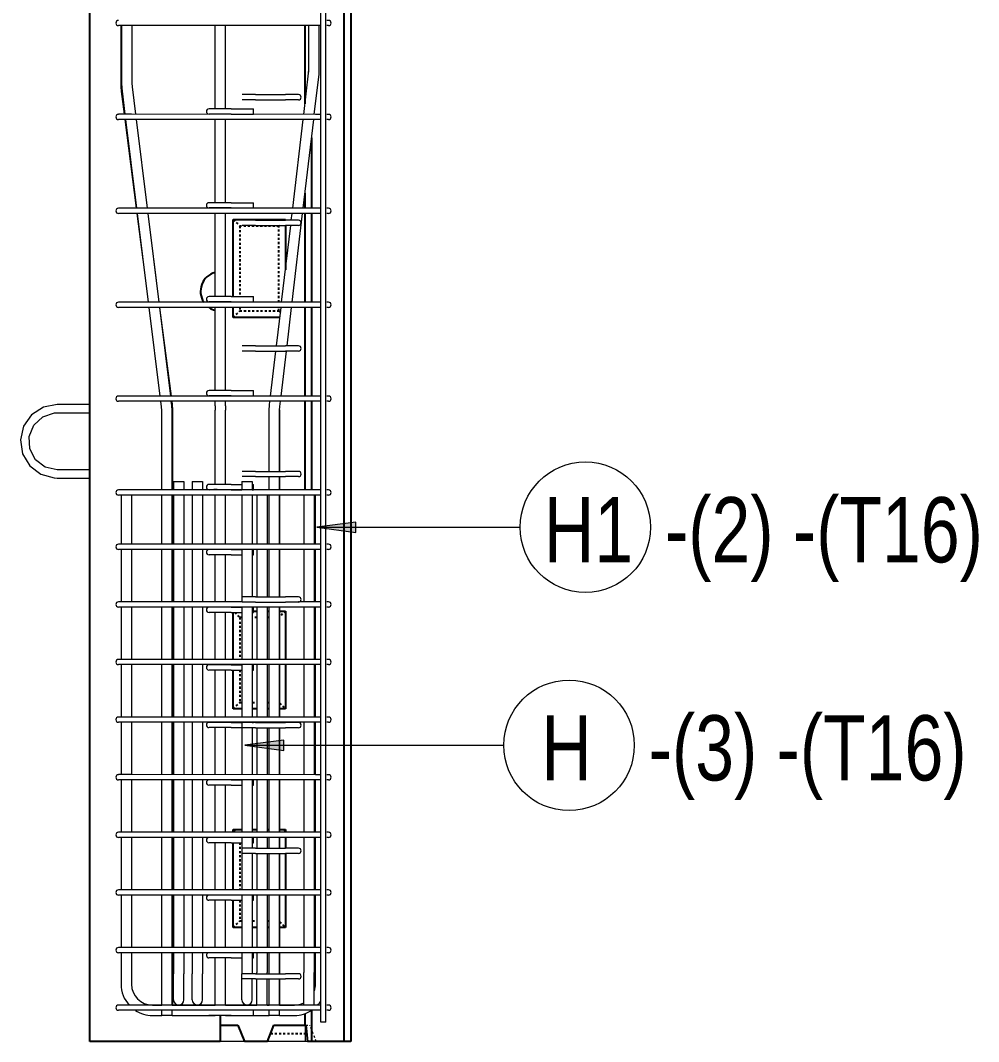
# Model space of a CAD drawing. Header units: millimetres. Extents: x -12508 to 11584, y -2169 to 13538.
# Drawn here: x -5061 to -3592, y -1395 to 170 of the extents above; entities that cross this region are included whole.
import ezdxf

# ---------------------------------------------------------------- set-up
doc = ezdxf.new("R2010")
doc.units = ezdxf.units.MM
doc.linetypes.add('Dash', pattern=[6.36, 3.18, -3.18])
for name, color, linetype, lineweight in [('A-GENM', 13, 'Continuous', 18), ('A-WALL', 113, 'Continuous', 25), ('A-WALL-HDLN', 110, 'Dash', 25), ('S-COLS', 52, 'Continuous', 18), ('S-COLS-HDLN', 52, 'Dash', 18), ('S-RBAR', 171, 'Continuous', 18), ('S-RBAR-IDEN', 171, 'Continuous', 9)]:
    doc.layers.add(name, color=color, linetype=linetype, lineweight=lineweight)
doc.styles.add('Nirmala UI Semilight', font='NirmalaS.ttf', dxfattribs={"width": 0.8, "height": 100})

# ---------------------------------------------------------------- blocks, each defined once
blk = doc.blocks.new('12_7Ø_ Lifting Insert_COLUMN - 12_9Ø Lifting insert-V6-Elevation Right 1')
at = {"layer": 'A-GENM'}
for p, q in [((12713.7, -418.7), (12663.7, -418.7)), ((12663.7, -431.4), (12713.7, -431.4)), ((12713.7, -518.7), (12663.7, -518.7)), ((12663.7, -531.4), (12713.7, -531.4))]:
    blk.add_line(p, q, dxfattribs=at)
at = {"layer": 'A-GENM', "flags": 128}
for points in [[(12663.7, -418.7), (12642.6, -422.8), (12624.6, -434.5), (12612.3, -452), (12607.4, -472.9), (12610.7, -494.1), (12621.6, -512.5), (12638.7, -525.5), (12659.3, -531.2), (12663.7, -531.4)], [(12663.7, -518.7), (12645.3, -514.6), (12630.3, -503.2), (12621.6, -486.5), (12620.7, -467.7), (12627.8, -450.2), (12641.6, -437.4), (12659.5, -431.6), (12663.7, -431.4)]]:
    blk.add_lwpolyline(points, dxfattribs=at)
blk = doc.blocks.new('M_Rebar Tag_rfa MARK - ARROW-794226-Elevation Right 1')
at = {"layer": 'S-RBAR-IDEN'}
blk.add_circle((12006.5, 3944.3), 100, dxfattribs=at)

msp = doc.modelspace()

# ---------------------------------------------------------------- hatches: boundary and pattern name
at = {"layer": 'S-RBAR-IDEN'}
for points in [[(-4606.64577, -606.67226), (-4546.64577, -614.57141), (-4546.64577, -598.77311)], [(-4716.96862, -940.99855), (-4656.96862, -948.8977), (-4656.96862, -933.0994)]]:
    msp.add_hatch(color=256, dxfattribs=at).paths.add_polyline_path(points)

# ---------------------------------------------------------------- linework, layer by layer
at = {"layer": 'A-WALL'}
for p, q in [((-4564.66489, -1395.15646), (-4564.63833, 3660.31229)), ((-4554.63592, 3650.29328), (-4554.66242, -1395.15662)), ((-4954.66231, -1395.15441), (-4954.63901, 3039.84559)), ((-4624.65522, 42.2446), (-4624.65459, 162.12705)), ((-4614.65503, -9.61769), (-4614.6556, -117.77526)), ((-4624.65606, -117.7752), (-4624.65594, -94.4735)), ((-4734.65657, -253.26138), (-4734.65595, -135.15598)), ((-4734.65517, -135.1552), (-4654.65517, -135.15562)), ((-4654.65438, -135.1564), (-4654.65439, -136.15599)), ((-4624.65682, -261.72744), (-4624.6561, -125.77742)), ((-4614.65564, -125.77747), (-4614.65635, -261.72749)), ((-4654.65443, -144.15599), (-4654.65479, -212.30131)), ((-4734.65674, -285.15598), (-4734.65666, -269.72907)), ((-4624.65757, -405.67967), (-4624.65686, -269.72965)), ((-4614.6564, -269.72971), (-4614.65711, -405.67972)), ((-4663.24123, -285.15714), (-4734.65595, -285.15677)), ((-4624.65833, -549.6319), (-4624.65761, -413.68189)), ((-4614.65715, -413.68194), (-4614.65787, -549.63196)), ((-4703.78241, -735.15536), (-4698.53982, -735.15539)), ((-4682.53982, -735.15547), (-4679.55435, -735.15549)), ((-4663.46011, -735.15557), (-4654.65832, -735.15562)), ((-4654.65753, -735.1564), (-4654.65792, -809.4009)), ((-4734.65949, -809.40048), (-4734.65911, -737.34174)), ((-4734.65989, -885.15598), (-4734.65958, -825.59174)), ((-4654.65797, -817.40312), (-4654.65832, -885.1564)), ((-4721.48624, -885.15684), (-4734.65911, -885.15677)), ((-4698.54061, -885.15696), (-4705.48406, -885.15692)), ((-4679.55514, -885.15706), (-4682.54061, -885.15704)), ((-4654.65911, -885.15719), (-4663.46089, -885.15714)), ((-4734.66109, -1074.33228), (-4734.66106, -1070.15598)), ((-4734.66106, -1070.15598), (-4721.48721, -1070.15605)), ((-4705.48503, -1070.15614), (-4698.54158, -1070.15617)), ((-4682.54158, -1070.15626), (-4679.55611, -1070.15627)), ((-4663.46187, -1070.15636), (-4654.66106, -1070.1564)), ((-4654.66106, -1070.1564), (-4654.66109, -1074.3327)), ((-4734.66155, -1162.64288), (-4734.66117, -1090.34174)), ((-4654.66113, -1082.33491), (-4654.66121, -1098.65599)), ((-4654.66126, -1106.65599), (-4654.66155, -1162.6433)), ((-4654.66159, -1170.64551), (-4654.66185, -1220.1564)), ((-4734.66185, -1220.15598), (-4734.66163, -1178.59174)), ((-4721.488, -1220.15605), (-4734.66185, -1220.15598)), ((-4698.54237, -1220.15617), (-4705.48582, -1220.15614)), ((-4679.5569, -1220.15627), (-4682.54237, -1220.15626)), ((-4654.66185, -1220.1564), (-4663.46265, -1220.15636)), ((-4754.6621, -1355.15725), (-4754.66231, -1395.15546)), ((-4624.66264, -1370.15656), (-4624.66254, -1352.04023)), ((-4614.66206, -1347.26692), (-4614.66231, -1395.1562)), ((-4754.61257, -1370.15588), (-4727.40941, -1370.15602)), ((-4727.40941, -1370.15602), (-4717.40954, -1395.15607)), ((-4682.22204, -1395.15626), (-4672.22191, -1370.15631)), ((-4672.22191, -1370.15631), (-4624.66264, -1370.15656)), ((-4624.66264, -1370.15656), (-4623.41266, -1370.15652)), ((-4623.41266, -1370.15652), (-4620.91267, -1395.15643)), ((-4954.66555, -1395.15734), (-4954.66231, -1395.15441)), ((-4754.66231, -1395.15546), (-4954.66231, -1395.15441)), ((-4682.22204, -1395.15626), (-4717.40954, -1395.15607)), ((-4614.66231, -1395.1562), (-4620.91267, -1395.15643)), ((-4564.66489, -1395.15646), (-4614.66231, -1395.1562)), ((-4554.66242, -1395.15662), (-4564.66489, -1395.15646))]:
    msp.add_line(p, q, dxfattribs=at)
for start, end in [(105.10402071, 213.79313705), (235.57210724, 254.89560881)]:
    msp.add_arc((-4754.84377, -245.15546), 30, start, end, dxfattribs=at)
at = {"layer": 'A-WALL-HDLN'}
for p, q in [((-4734.65517, -135.15598), (-4724.65551, -145.1563)), ((-4654.65517, -135.1564), (-4655.65476, -136.15598)), ((-4724.65551, -145.1563), (-4724.65608, -253.26154)), ((-4664.65551, -145.15661), (-4724.65551, -145.1563)), ((-4664.65612, -261.72723), (-4664.65551, -145.15661)), ((-4663.65482, -144.15594), (-4664.65551, -145.15661)), ((-4734.65595, -285.15598), (-4724.65619, -275.1563)), ((-4724.65616, -269.72913), (-4724.65619, -275.1563)), ((-4724.65619, -275.1563), (-4664.65619, -275.15661)), ((-4664.65619, -275.15661), (-4664.65616, -269.72944)), ((-4664.65619, -275.15661), (-4662.33604, -277.47666)), ((-4654.65832, -735.1564), (-4663.46015, -743.95812)), ((-4732.47272, -737.34173), (-4724.65866, -745.1563)), ((-4724.65866, -745.1563), (-4724.659, -809.40053)), ((-4721.4855, -745.15631), (-4724.65866, -745.1563)), ((-4698.53987, -745.15644), (-4705.48333, -745.1564)), ((-4679.5544, -745.15653), (-4682.53987, -745.15652)), ((-4724.65908, -825.59169), (-4724.65934, -875.1563)), ((-4734.65911, -885.15598), (-4724.65934, -875.1563)), ((-4724.65934, -875.1563), (-4721.48619, -875.15631)), ((-4705.48401, -875.1564), (-4698.54056, -875.15644)), ((-4682.54056, -875.15652), (-4679.55508, -875.15653)), ((-4663.46085, -876.35506), (-4654.65911, -885.1564)), ((-4734.66106, -1070.15598), (-4730.48502, -1074.3323)), ((-4654.66106, -1070.1564), (-4658.83739, -1074.33268)), ((-4724.66146, -1090.34169), (-4724.66184, -1162.64293)), ((-4724.66192, -1178.59169), (-4724.66209, -1210.1563)), ((-4734.66185, -1220.15598), (-4724.66209, -1210.1563)), ((-4724.66209, -1210.1563), (-4721.48795, -1210.15631)), ((-4705.48577, -1210.1564), (-4698.54232, -1210.15644)), ((-4682.54232, -1210.15652), (-4679.55684, -1210.15653)), ((-4663.46261, -1211.35604), (-4654.66185, -1220.1564)), ((-4677.16901, -1382.65744), (-4624.71231, -1382.65771)), ((-4624.6131, -1382.65771), (-4622.16254, -1382.65772)), ((-4954.66555, -1395.15734), (-4954.66231, -1395.15441))]:
    msp.add_line(p, q, dxfattribs=at)
at = {"layer": 'S-COLS'}
for p, q in [((-4954.66231, -1395.15441), (-4954.63901, 3039.84559)), ((-4734.65595, -135.15598), (-4734.65657, -253.26138)), ((-4654.65517, -135.15562), (-4734.65517, -135.1552)), ((-4654.65439, -136.15599), (-4654.65438, -135.1564)), ((-4654.65479, -212.30131), (-4654.65443, -144.15599)), ((-4734.65666, -269.72907), (-4734.65674, -285.15598)), ((-4734.65595, -285.15677), (-4663.24123, -285.15714)), ((-4703.78241, -735.15536), (-4698.53982, -735.15539)), ((-4682.53982, -735.15547), (-4679.55435, -735.15549)), ((-4663.46011, -735.15557), (-4654.65832, -735.15562)), ((-4654.65753, -735.1564), (-4654.65792, -809.4009)), ((-4734.65949, -809.40048), (-4734.65911, -737.34174)), ((-4734.65989, -885.15598), (-4734.65958, -825.59174)), ((-4654.65797, -817.40312), (-4654.65832, -885.1564)), ((-4721.48624, -885.15684), (-4734.65911, -885.15677)), ((-4698.54061, -885.15696), (-4705.48406, -885.15692)), ((-4679.55514, -885.15706), (-4682.54061, -885.15704)), ((-4654.65911, -885.15719), (-4663.46089, -885.15714)), ((-4734.66109, -1074.33228), (-4734.66106, -1070.15598)), ((-4734.66106, -1070.15598), (-4721.48721, -1070.15605)), ((-4705.48503, -1070.15614), (-4698.54158, -1070.15617)), ((-4682.54158, -1070.15626), (-4679.55611, -1070.15627)), ((-4663.46187, -1070.15636), (-4654.66106, -1070.1564)), ((-4654.66106, -1070.1564), (-4654.66109, -1074.3327)), ((-4734.66155, -1162.64288), (-4734.66117, -1090.34174)), ((-4654.66113, -1082.33491), (-4654.66121, -1098.65599)), ((-4654.66126, -1106.65599), (-4654.66155, -1162.6433)), ((-4654.66159, -1170.64551), (-4654.66185, -1220.1564)), ((-4734.66185, -1220.15598), (-4734.66163, -1178.59174)), ((-4721.488, -1220.15605), (-4734.66185, -1220.15598)), ((-4698.54237, -1220.15617), (-4705.48582, -1220.15614)), ((-4679.5569, -1220.15627), (-4682.54237, -1220.15626)), ((-4654.66185, -1220.1564), (-4663.46265, -1220.15636)), ((-4754.66231, -1395.15546), (-4754.6621, -1355.15725)), ((-4754.61257, -1370.15588), (-4727.40941, -1370.15602)), ((-4727.40941, -1370.15602), (-4717.40954, -1395.15607)), ((-4672.22191, -1370.15631), (-4682.22204, -1395.15626)), ((-4624.66264, -1370.15656), (-4672.22191, -1370.15631)), ((-4624.66264, -1370.15656), (-4624.66277, -1395.15656)), ((-4623.41266, -1370.15652), (-4624.66264, -1370.15656)), ((-4620.91267, -1395.15643), (-4623.41266, -1370.15652)), ((-4954.66231, -1395.15441), (-4954.66555, -1395.15734)), ((-4754.66231, -1395.15546), (-4954.66231, -1395.15441)), ((-4717.40954, -1395.15607), (-4754.66231, -1395.15588)), ((-4624.66277, -1395.15656), (-4682.22204, -1395.15626)), ((-4620.91267, -1395.15643), (-4624.66277, -1395.15656))]:
    msp.add_line(p, q, dxfattribs=at)
at = {"layer": 'S-COLS-HDLN'}
for p, q in [((-4623.41266, -1370.15652), (-4617.22185, -1370.15655)), ((-4614.71182, -1376.43163), (-4617.22185, -1370.15655)), ((-4607.24182, -1395.10663), (-4614.6126, -1376.67968)), ((-4954.66231, -1395.15441), (-4954.66555, -1395.15734))]:
    msp.add_line(p, q, dxfattribs=at)
at = {"layer": 'S-RBAR'}
for p, q in [((-4600.66256, -1365.15664), (-4600.63631, 3629.84336)), ((-4592.66256, -1365.15668), (-4592.63631, 3629.84332)), ((-4906.50383, 68.7931), (-4906.50334, 162.12886)), ((-4905.6281, 73.69712), (-4905.62764, 162.13066)), ((-4608.65464, 162.12918), (-4890.65464, 162.13066)), ((-4889.6281, 73.69703), (-4889.62764, 162.13065)), ((-4762.65545, 34.63355), (-4762.65478, 162.12999)), ((-4746.65545, 34.63349), (-4746.65478, 162.1299)), ((-4618.97439, 93.28697), (-4618.97403, 162.12923)), ((-4618.75969, 95.09217), (-4618.75934, 162.12923)), ((-4602.75969, 95.09209), (-4602.75934, 162.12912)), ((-4619.08958, 89.45255), (-4618.75969, 95.09217)), ((-4603.19956, 87.57979), (-4602.75969, 95.09209)), ((-4626.54709, 26.17704), (-4619.08958, 89.45255)), ((-4619.30427, 87.64734), (-4618.97439, 93.28697)), ((-4610.43636, 26.17695), (-4603.19956, 87.57979)), ((-4906.01464, 61.18952), (-4906.50383, 68.7931)), ((-4905.16303, 66.13782), (-4905.6281, 73.69712)), ((-4900.21403, 26.17844), (-4905.16303, 66.13782)), ((-4889.28435, 68.1044), (-4889.6281, 73.69703)), ((-4884.09178, 26.17839), (-4889.28435, 68.1044)), ((-4901.47999, 26.17844), (-4906.01464, 61.18952)), ((-4700.78326, 48.34426), (-4654.65472, 48.34401)), ((-4700.78322, 56.34426), (-4654.65468, 56.34401)), ((-4737.71904, 34.6334), (-4703.77831, 34.63287)), ((-4703.77843, 26.63287), (-4703.77831, 34.63287)), ((-4882.83524, -117.77385), (-4900.4436, 18.17666)), ((-4882.38544, -117.77385), (-4899.22323, 18.17843)), ((-4608.65539, 18.17694), (-4890.65539, 18.17843)), ((-4608.65535, 26.17694), (-4890.65535, 26.17843)), ((-4866.26319, -117.77394), (-4883.10098, 18.17839)), ((-4762.65557, 11.48062), (-4762.65553, 18.17775)), ((-4746.65557, 11.48054), (-4746.65553, 18.17767)), ((-4737.71912, 26.6334), (-4703.77843, 26.63287)), ((-4643.51295, -117.77511), (-4627.48995, 18.17704)), ((-4627.40222, -117.77519), (-4611.37922, 18.17696)), ((-4762.65643, -109.31382), (-4762.65561, 4.90466)), ((-4746.65643, -109.31388), (-4746.65561, 4.90456)), ((-4737.7198, -109.31397), (-4703.77906, -109.3145)), ((-4703.77919, -117.3145), (-4703.77906, -109.3145)), ((-4608.65611, -117.77529), (-4890.65611, -117.77381)), ((-4737.71988, -117.31397), (-4703.77919, -117.3145)), ((-4608.65615, -125.77529), (-4890.65615, -125.77381)), ((-4872.55977, -197.1087), (-4881.79887, -125.77547)), ((-4864.55685, -261.72618), (-4881.39464, -125.77386)), ((-4848.43459, -261.72626), (-4865.27238, -125.77394)), ((-4762.65746, -253.26119), (-4762.65655, -125.77448)), ((-4746.65746, -253.26125), (-4746.65655, -125.77456)), ((-4700.78423, -136.15574), (-4654.65569, -136.15599)), ((-4645.67929, -136.15607), (-4644.45581, -125.7751)), ((-4644.36809, -261.72733), (-4628.34508, -125.77519)), ((-4700.78427, -144.15574), (-4654.65574, -144.15599)), ((-4660.47882, -261.72725), (-4646.62215, -144.15606)), ((-4848.05683, -261.72626), (-4856.68657, -195.09781)), ((-4608.65686, -261.72752), (-4890.65686, -261.72604)), ((-4737.72064, -261.26133), (-4703.77995, -261.26187)), ((-4737.72055, -253.26133), (-4703.77982, -253.26187)), ((-4703.77995, -261.26187), (-4703.77982, -253.26187)), ((-4608.6569, -269.72752), (-4890.6569, -269.72604)), ((-4846.72825, -405.6785), (-4863.56604, -269.72618)), ((-4830.60599, -405.67859), (-4847.44378, -269.72627)), ((-4829.41208, -405.6786), (-4847.02067, -269.72627)), ((-4762.6585, -397.20856), (-4762.65758, -269.72671)), ((-4746.6585, -397.20862), (-4746.65758, -269.7268)), ((-4668.36687, -328.65591), (-4661.42168, -269.72724)), ((-4652.25614, -328.65601), (-4645.31095, -269.72733)), ((-4700.78524, -328.65574), (-4654.6567, -328.65599)), ((-4700.78528, -336.65574), (-4654.65675, -336.65599)), ((-4677.44468, -405.67939), (-4669.30973, -336.65591)), ((-4661.33395, -405.67948), (-4653.199, -336.656)), ((-4608.65762, -405.67976), (-4890.65762, -405.67827)), ((-4762.65856, -405.67895), (-4762.65855, -405.20856)), ((-4746.65856, -405.67903), (-4746.65855, -405.20862)), ((-4737.72139, -405.2087), (-4703.7807, -405.20924)), ((-4737.72131, -397.2087), (-4703.78058, -397.20924)), ((-4703.7807, -405.20924), (-4703.78058, -397.20924)), ((-4608.65766, -413.67976), (-4890.65766, -413.67827)), ((-4844.68768, -422.15451), (-4845.73744, -413.67851)), ((-4844.34393, -427.74714), (-4844.68768, -422.15451)), ((-4828.809, -420.18792), (-4829.61519, -413.67859)), ((-4828.34393, -427.74722), (-4828.809, -420.18792)), ((-4827.63936, -419.36538), (-4828.37591, -413.6786)), ((-4827.15016, -426.96896), (-4827.63936, -419.36538)), ((-4762.65867, -420.76962), (-4762.65861, -413.67895)), ((-4746.65867, -420.76973), (-4746.65861, -413.67903)), ((-4679.55273, -427.34592), (-4679.11287, -419.83362)), ((-4679.11287, -419.83362), (-4678.38754, -413.67939)), ((-4663.55273, -427.346), (-4663.22284, -421.70638)), ((-4663.22284, -421.70638), (-4662.27681, -413.67947)), ((-4844.34457, -549.63075), (-4844.34393, -427.74714)), ((-4828.34457, -549.63083), (-4828.34393, -427.74722)), ((-4827.15081, -549.63084), (-4827.15016, -426.96896)), ((-4762.6593, -541.15593), (-4762.65871, -427.3456)), ((-4746.6593, -541.15599), (-4746.65871, -427.34568)), ((-4679.55322, -521.15586), (-4679.55273, -427.34592)), ((-4663.55322, -521.15594), (-4663.55273, -427.346)), ((-4663.45898, -521.15594), (-4663.45848, -426.54051)), ((-4700.78629, -529.15574), (-4654.65776, -529.15599)), ((-4700.78625, -521.15574), (-4654.65772, -521.15599)), ((-4679.55337, -549.63162), (-4679.55327, -529.15586)), ((-4663.55337, -549.6317), (-4663.55327, -529.15594)), ((-4663.45913, -549.6317), (-4663.45902, -529.15594)), ((-4826.32321, -536.58926), (-4826.32327, -549.63084)), ((-4826.32321, -536.58926), (-4810.32321, -536.58935)), ((-4810.32321, -536.58935), (-4810.32327, -549.63093)), ((-4797.65272, -536.58968), (-4797.65279, -549.631)), ((-4797.65272, -536.58968), (-4781.65272, -536.58977)), ((-4781.65272, -536.58977), (-4781.65279, -549.63108)), ((-4737.72206, -541.15607), (-4721.48226, -541.15633)), ((-4721.48223, -536.58995), (-4721.4823, -549.6314)), ((-4721.48223, -536.58995), (-4705.48223, -536.59003)), ((-4705.48223, -536.59003), (-4705.4823, -549.63148)), ((-4705.48226, -541.15658), (-4703.78133, -541.1566)), ((-4703.78146, -549.1566), (-4703.78133, -541.1566)), ((-4906.65958, -557.63053), (-4906.65997, -632.77849)), ((-4890.65958, -557.63051), (-4890.65997, -632.77846)), ((-4608.65842, -557.63199), (-4890.65842, -557.63051)), ((-4608.65838, -549.63199), (-4890.65838, -549.63051)), ((-4844.34501, -632.77871), (-4844.34461, -557.63075)), ((-4828.34501, -632.77879), (-4828.34461, -557.63083)), ((-4827.15125, -632.7788), (-4827.15085, -557.63084)), ((-4826.32332, -557.63084), (-4826.32371, -632.7788)), ((-4810.32332, -557.63093), (-4810.32371, -632.77889)), ((-4797.65283, -557.631), (-4797.65322, -632.77895)), ((-4781.65283, -557.63108), (-4781.65322, -632.77904)), ((-4762.65979, -632.77914), (-4762.65939, -557.63118)), ((-4762.65935, -549.63118), (-4762.65935, -549.15593)), ((-4746.65979, -632.77922), (-4746.65939, -557.63126)), ((-4746.65935, -549.63126), (-4746.65935, -549.15599)), ((-4737.72215, -549.15607), (-4721.4823, -549.15633)), ((-4721.48234, -557.6314), (-4721.48274, -632.77935)), ((-4705.48234, -557.63148), (-4705.48274, -632.77944)), ((-4705.4823, -549.15658), (-4703.78146, -549.1566)), ((-4698.53889, -557.63152), (-4698.53928, -632.77947)), ((-4682.53889, -557.6316), (-4682.53928, -632.77956)), ((-4679.55381, -632.77957), (-4679.55342, -557.63162)), ((-4663.55381, -632.77966), (-4663.55342, -557.6317)), ((-4663.45957, -632.77966), (-4663.45917, -557.6317)), ((-4626.70887, -557.63189), (-4626.70927, -632.77985)), ((-4610.70887, -557.63198), (-4610.70927, -632.77994)), ((-4608.65997, -632.77995), (-4608.65958, -557.63199)), ((-4906.66001, -640.90541), (-4906.66043, -721.08909)), ((-4890.66001, -640.90541), (-4890.66043, -721.08906)), ((-4608.65885, -640.77995), (-4890.65885, -640.77846)), ((-4608.65881, -632.77995), (-4890.65881, -632.77846)), ((-4844.34547, -721.08931), (-4844.34505, -640.77871)), ((-4828.34547, -721.08939), (-4828.34505, -640.77879)), ((-4827.15171, -721.0894), (-4827.15129, -640.7788)), ((-4826.32375, -640.7788), (-4826.32417, -721.0894)), ((-4810.32375, -640.77889), (-4810.32417, -721.08949)), ((-4797.65327, -640.77895), (-4797.65369, -721.08955)), ((-4781.65327, -640.90541), (-4781.65369, -721.08964)), ((-4737.72259, -641.08967), (-4721.48278, -641.08992)), ((-4721.48278, -640.77935), (-4721.4832, -721.08995)), ((-4705.48278, -640.77944), (-4705.48316, -713.65574)), ((-4705.48278, -641.09017), (-4703.78186, -641.0902)), ((-4703.78198, -649.0902), (-4703.78186, -641.0902)), ((-4698.53933, -640.77947), (-4698.53971, -713.65576)), ((-4682.53933, -640.77956), (-4682.53971, -713.65584)), ((-4679.55424, -713.65586), (-4679.55385, -640.77957)), ((-4663.55424, -713.65594), (-4663.55385, -640.77966)), ((-4663.45999, -713.65594), (-4663.45961, -640.77966)), ((-4626.70931, -640.77985), (-4626.70973, -721.09045)), ((-4610.70931, -640.77994), (-4610.70973, -721.09053)), ((-4608.66043, -721.09054), (-4608.66001, -640.77995)), ((-4762.66025, -721.08974), (-4762.65987, -649.08952)), ((-4746.66025, -721.08982), (-4746.65987, -649.08958)), ((-4737.72267, -649.08967), (-4721.48282, -649.08992)), ((-4705.48282, -649.09017), (-4703.78198, -649.0902)), ((-4700.78726, -713.65574), (-4654.65873, -713.65599)), ((-4906.66048, -729.08909), (-4906.6609, -809.39969)), ((-4890.66048, -729.08906), (-4890.6609, -809.39966)), ((-4608.65932, -729.09054), (-4890.65932, -729.08906)), ((-4720.78753, -721.08996), (-4890.65928, -721.08906)), ((-4844.34594, -809.39991), (-4844.34551, -729.08931)), ((-4828.34594, -809.39999), (-4828.34551, -729.08939)), ((-4827.15217, -809.4), (-4827.15175, -729.0894)), ((-4826.32422, -729.0894), (-4826.32464, -809.4)), ((-4810.32422, -729.08949), (-4810.32464, -809.40008)), ((-4797.65373, -729.08955), (-4797.65415, -809.40015)), ((-4781.65373, -729.08964), (-4781.65415, -809.40023)), ((-4737.72305, -729.33967), (-4721.48324, -729.33992)), ((-4721.48324, -729.08995), (-4721.48367, -809.40055)), ((-4705.48324, -729.09004), (-4705.48367, -809.40064)), ((-4705.48324, -729.34017), (-4703.78232, -729.3402)), ((-4703.78245, -737.3402), (-4703.78232, -729.3402)), ((-4700.78731, -721.65574), (-4654.65877, -721.65599)), ((-4698.53979, -729.09007), (-4698.54021, -809.40067)), ((-4682.53979, -729.09016), (-4682.54021, -809.40076)), ((-4679.55474, -809.40077), (-4679.55432, -729.09017)), ((-4663.55474, -809.40086), (-4663.55432, -729.09026)), ((-4663.4605, -809.40086), (-4663.46007, -729.09026)), ((-4633.68028, -721.09041), (-4634.659, -721.09041)), ((-4608.65928, -721.09054), (-4632.659, -721.09042)), ((-4626.70977, -729.09045), (-4626.71019, -809.40105)), ((-4610.70977, -729.09053), (-4610.71019, -809.40113)), ((-4608.6609, -809.40114), (-4608.66048, -729.09054)), ((-4762.66071, -809.40033), (-4762.66033, -737.33952)), ((-4746.66071, -809.40042), (-4746.66033, -737.33958)), ((-4737.72314, -737.33967), (-4721.48329, -737.33992)), ((-4705.48329, -737.34017), (-4703.78245, -737.3402)), ((-4608.65974, -809.40114), (-4890.65974, -809.39966)), ((-4906.66094, -817.39969), (-4906.66136, -897.71029)), ((-4890.66094, -817.39966), (-4890.66136, -897.71026)), ((-4608.65978, -817.40114), (-4890.65978, -817.39966)), ((-4844.3464, -897.7105), (-4844.34598, -817.39991)), ((-4828.3464, -897.71059), (-4828.34598, -817.39999)), ((-4827.15264, -897.71059), (-4827.15222, -817.4)), ((-4826.32468, -817.4), (-4826.3251, -897.7106)), ((-4810.32468, -817.40008), (-4810.3251, -897.71068)), ((-4797.65419, -817.40015), (-4797.65462, -897.71075)), ((-4781.65419, -817.40023), (-4781.65462, -897.71083)), ((-4762.66118, -897.71093), (-4762.6608, -825.58952)), ((-4746.66118, -897.71102), (-4746.6608, -825.58958)), ((-4737.7236, -825.58967), (-4721.48375, -825.58992)), ((-4737.72352, -817.58967), (-4721.48371, -817.58992)), ((-4721.48371, -817.40055), (-4721.48413, -897.71115)), ((-4705.48371, -817.40064), (-4705.48413, -897.71123)), ((-4705.48375, -825.59017), (-4703.78291, -825.5902)), ((-4705.48371, -817.59017), (-4703.78278, -817.5902)), ((-4703.78291, -825.5902), (-4703.78278, -817.5902)), ((-4698.54025, -817.40067), (-4698.54068, -897.71127)), ((-4682.54025, -817.40076), (-4682.54068, -897.71135)), ((-4679.5552, -897.71137), (-4679.55478, -817.40077)), ((-4663.5552, -897.71145), (-4663.55478, -817.40086)), ((-4663.46096, -897.71145), (-4663.46054, -817.40086)), ((-4626.71024, -817.40105), (-4626.71066, -897.71165)), ((-4610.71024, -817.40113), (-4610.71066, -897.71173)), ((-4608.66136, -897.71174), (-4608.66094, -817.40114)), ((-4906.6614, -905.71029), (-4906.66183, -986.02088)), ((-4890.6614, -905.71026), (-4890.66183, -986.02086)), ((-4608.66025, -905.71174), (-4890.66025, -905.71026)), ((-4608.6602, -897.71174), (-4890.6602, -897.71026)), ((-4844.34686, -986.0211), (-4844.34644, -905.7105)), ((-4828.34686, -986.02119), (-4828.34644, -905.71059)), ((-4827.1531, -986.02119), (-4827.15268, -905.71059)), ((-4826.32514, -905.7106), (-4826.32557, -986.0212)), ((-4810.32514, -905.71068), (-4810.32557, -986.02128)), ((-4797.65466, -905.71075), (-4797.65508, -986.02135)), ((-4781.65466, -905.71083), (-4781.65508, -986.02143)), ((-4737.72398, -905.83967), (-4721.48417, -905.83992)), ((-4721.48417, -905.71115), (-4721.48459, -986.02175)), ((-4705.48417, -905.84017), (-4703.78325, -905.8402)), ((-4700.78828, -906.15574), (-4654.65974, -906.15599)), ((-4626.7107, -905.71165), (-4626.71112, -986.02225)), ((-4610.7107, -905.71173), (-4610.71112, -986.02233)), ((-4608.66183, -986.02234), (-4608.6614, -905.71174)), ((-4762.66164, -986.02153), (-4762.66126, -913.83952)), ((-4746.66164, -986.02162), (-4746.66126, -913.83958)), ((-4737.72406, -913.83967), (-4721.48421, -913.83992)), ((-4705.48422, -914.15574), (-4705.48459, -986.02183)), ((-4700.78832, -914.15574), (-4654.65978, -914.15599)), ((-4698.54076, -914.15576), (-4698.54114, -986.02187)), ((-4682.54076, -914.15584), (-4682.54114, -986.02195)), ((-4679.55567, -986.02197), (-4679.55529, -914.15586)), ((-4663.55567, -986.02205), (-4663.55529, -914.15594)), ((-4663.46142, -986.02205), (-4663.46105, -914.15594)), ((-4608.66067, -986.02234), (-4890.66067, -986.02086)), ((-4906.66187, -994.02088), (-4906.66229, -1074.33148)), ((-4890.66187, -994.02086), (-4890.66229, -1074.33146)), ((-4608.66071, -994.02234), (-4890.66071, -994.02086)), ((-4844.34733, -1074.3317), (-4844.34691, -994.0211)), ((-4828.34733, -1074.33179), (-4828.34691, -994.02119)), ((-4827.15356, -1074.33179), (-4827.15314, -994.02119)), ((-4826.32561, -994.0212), (-4826.32603, -1074.3318)), ((-4810.32561, -994.02128), (-4810.32603, -1074.33188)), ((-4797.65512, -994.02135), (-4797.65554, -1074.33195)), ((-4781.65512, -994.02143), (-4781.65554, -1074.33203)), ((-4737.72444, -994.08967), (-4721.48464, -994.08992)), ((-4721.48463, -994.02175), (-4721.48506, -1074.33235)), ((-4705.48463, -994.02183), (-4705.48506, -1074.33243)), ((-4705.48464, -994.09017), (-4703.78371, -994.0902)), ((-4703.78384, -1002.0902), (-4703.78371, -994.0902)), ((-4698.54118, -994.02187), (-4698.5416, -1074.33247)), ((-4682.54118, -994.02195), (-4682.5416, -1074.33255)), ((-4679.55613, -1074.33257), (-4679.55571, -994.02197)), ((-4663.55613, -1074.33265), (-4663.55571, -994.02205)), ((-4663.46189, -1074.33265), (-4663.46147, -994.02205)), ((-4626.71116, -994.02225), (-4626.71159, -1074.33285)), ((-4610.71116, -994.02233), (-4610.71159, -1074.33293)), ((-4608.66229, -1074.33294), (-4608.66187, -994.02234)), ((-4762.66211, -1074.33213), (-4762.66173, -1002.08952)), ((-4746.66211, -1074.33222), (-4746.66173, -1002.08958)), ((-4737.72453, -1002.08967), (-4721.48468, -1002.08992)), ((-4705.48468, -1002.09017), (-4703.78384, -1002.0902)), ((-4608.66113, -1074.33294), (-4890.66113, -1074.33146)), ((-4906.66233, -1082.33148), (-4906.66275, -1162.64208)), ((-4890.66233, -1082.33146), (-4890.66275, -1162.64206)), ((-4751.86712, -1082.33219), (-4890.66117, -1082.33146)), ((-4844.34779, -1162.6423), (-4844.34737, -1082.3317)), ((-4828.34779, -1162.64239), (-4828.34737, -1082.33179)), ((-4827.15403, -1162.64239), (-4827.15361, -1082.33179)), ((-4826.32607, -1082.3318), (-4826.32649, -1162.6424)), ((-4810.32607, -1082.33188), (-4810.32649, -1162.64248)), ((-4797.65559, -1082.33195), (-4797.65601, -1162.64255)), ((-4781.65559, -1082.33203), (-4781.65601, -1162.64263)), ((-4762.66257, -1162.64273), (-4762.66219, -1090.33952)), ((-4608.66117, -1082.33294), (-4751.86702, -1082.33219)), ((-4746.66257, -1162.64281), (-4746.66219, -1090.33958)), ((-4737.72499, -1090.33967), (-4721.48514, -1090.33992)), ((-4721.4851, -1082.33235), (-4721.48552, -1162.64295)), ((-4705.4851, -1082.33243), (-4705.48518, -1098.65574)), ((-4705.48514, -1090.34017), (-4703.7843, -1090.3402)), ((-4703.7843, -1090.3402), (-4703.78418, -1082.3402)), ((-4698.54165, -1082.33247), (-4698.54173, -1098.65576)), ((-4682.54165, -1082.33255), (-4682.54173, -1098.65584)), ((-4679.55626, -1098.65586), (-4679.55617, -1082.33257)), ((-4663.55626, -1098.65594), (-4663.55617, -1082.33265)), ((-4663.46202, -1098.65594), (-4663.46193, -1082.33265)), ((-4626.71163, -1082.33285), (-4626.71205, -1162.64344)), ((-4610.71163, -1082.33293), (-4610.71205, -1162.64353)), ((-4608.66275, -1162.64354), (-4608.66233, -1082.33294)), ((-4705.48523, -1106.65574), (-4705.48552, -1162.64303)), ((-4700.78933, -1106.65574), (-4654.66079, -1106.65599)), ((-4700.78929, -1098.65574), (-4654.66075, -1098.65599)), ((-4698.54177, -1106.65576), (-4698.54207, -1162.64307)), ((-4682.54177, -1106.65584), (-4682.54207, -1162.64315)), ((-4679.55659, -1162.64317), (-4679.5563, -1106.65586)), ((-4663.55659, -1162.64325), (-4663.5563, -1106.65594)), ((-4663.46235, -1162.64325), (-4663.46206, -1106.65594)), ((-4906.6628, -1170.64208), (-4906.66322, -1250.95268)), ((-4890.6628, -1170.64206), (-4890.66322, -1250.95266)), ((-4608.66164, -1170.64354), (-4890.66164, -1170.64206)), ((-4608.6616, -1162.64354), (-4890.6616, -1162.64206)), ((-4844.34826, -1250.9529), (-4844.34783, -1170.6423)), ((-4828.34826, -1250.95298), (-4828.34783, -1170.64239)), ((-4827.15449, -1250.95299), (-4827.15407, -1170.64239)), ((-4826.32654, -1170.6424), (-4826.32696, -1250.953)), ((-4810.32654, -1170.64248), (-4810.32696, -1250.95308)), ((-4797.65605, -1170.64255), (-4797.65647, -1250.95315)), ((-4781.65605, -1170.64263), (-4781.65647, -1250.95323)), ((-4721.48556, -1170.64295), (-4721.48598, -1250.95355)), ((-4705.48556, -1170.64303), (-4705.48598, -1250.95363)), ((-4703.78476, -1178.5902), (-4703.78464, -1170.64304)), ((-4698.54211, -1170.64307), (-4698.54253, -1250.95367)), ((-4682.54211, -1170.64315), (-4682.54253, -1250.95375)), ((-4679.55706, -1250.95377), (-4679.55664, -1170.64317)), ((-4663.55706, -1250.95385), (-4663.55664, -1170.64325)), ((-4663.46282, -1250.95385), (-4663.46239, -1170.64325)), ((-4626.71209, -1170.64344), (-4626.71251, -1250.95404)), ((-4610.71209, -1170.64353), (-4610.71251, -1250.95413)), ((-4608.66322, -1250.95414), (-4608.6628, -1170.64354)), ((-4762.66303, -1250.95333), (-4762.66265, -1178.58952)), ((-4746.66303, -1250.95341), (-4746.66265, -1178.58958)), ((-4737.72546, -1178.58967), (-4721.4856, -1178.58992)), ((-4705.4856, -1178.59017), (-4703.78476, -1178.5902)), ((-4608.66206, -1250.95414), (-4890.66206, -1250.95266)), ((-4906.66326, -1258.95268), (-4906.66351, -1307.15617)), ((-4890.66326, -1258.95266), (-4890.66351, -1307.15625)), ((-4608.6621, -1258.95414), (-4890.6621, -1258.95266)), ((-4844.34872, -1339.2635), (-4844.3483, -1258.9529)), ((-4828.34872, -1339.26358), (-4828.3483, -1258.95298)), ((-4827.15496, -1339.15659), (-4827.15453, -1258.95299)), ((-4826.327, -1258.953), (-4826.32717, -1291.08926)), ((-4810.327, -1258.95308), (-4810.32717, -1291.08935)), ((-4797.65651, -1258.95315), (-4797.65668, -1291.08968)), ((-4781.65651, -1258.95323), (-4781.65668, -1291.08977)), ((-4762.6635, -1339.26393), (-4762.66312, -1266.83952)), ((-4746.6635, -1339.26401), (-4746.66312, -1266.83958)), ((-4737.72592, -1266.83967), (-4721.48607, -1266.83992)), ((-4721.48603, -1258.95355), (-4721.4862, -1291.08995)), ((-4705.48603, -1258.95363), (-4705.4862, -1291.09003)), ((-4705.48607, -1266.84017), (-4703.78523, -1266.8402)), ((-4703.78523, -1266.8402), (-4703.7851, -1258.95364)), ((-4698.54257, -1258.95367), (-4698.54273, -1289.15635)), ((-4682.54257, -1258.95375), (-4682.54273, -1289.15643)), ((-4679.55727, -1291.15586), (-4679.5571, -1258.95377)), ((-4663.55727, -1291.15594), (-4663.5571, -1258.95385)), ((-4663.46303, -1291.15594), (-4663.46286, -1258.95385)), ((-4626.71256, -1258.95404), (-4626.71271, -1289.15672)), ((-4610.71256, -1258.95413), (-4610.71271, -1289.15681)), ((-4608.66351, -1307.15773), (-4608.66326, -1258.95414)), ((-4700.79034, -1299.15574), (-4654.6618, -1299.15599)), ((-4700.7903, -1291.15574), (-4654.66176, -1291.15599)), ((-4679.55752, -1339.26437), (-4679.55731, -1299.15586)), ((-4663.55752, -1339.26445), (-4663.55731, -1299.15594)), ((-4663.46328, -1339.15745), (-4663.46307, -1299.15594)), ((-4608.66252, -1339.26474), (-4890.66252, -1339.26326)), ((-4858.66368, -1339.15642), (-4844.34872, -1339.1565)), ((-4828.34872, -1339.15658), (-4762.6635, -1339.15693)), ((-4746.6635, -1339.15701), (-4698.54337, -1339.15726)), ((-4682.54337, -1339.15735), (-4679.55752, -1339.15736)), ((-4663.55752, -1339.15745), (-4640.66368, -1339.15757)), ((-4608.66257, -1347.26474), (-4890.66257, -1347.26326)), ((-4858.66377, -1355.15642), (-4844.3488, -1355.1565)), ((-4844.3488, -1355.1562), (-4844.34876, -1347.2635)), ((-4828.3488, -1355.15628), (-4844.3488, -1355.1562)), ((-4828.3488, -1355.15628), (-4828.34876, -1347.26358)), ((-4828.3488, -1355.15658), (-4762.66358, -1355.15693)), ((-4746.66358, -1355.15684), (-4762.66358, -1355.15676)), ((-4746.66358, -1355.15701), (-4679.55761, -1355.15736)), ((-4737.72638, -1355.08967), (-4703.78569, -1355.0902)), ((-4703.78569, -1355.0902), (-4703.78557, -1347.26424)), ((-4679.55761, -1355.15708), (-4679.55756, -1347.26437)), ((-4663.55761, -1355.15716), (-4679.55761, -1355.15708)), ((-4663.55761, -1355.15716), (-4663.55756, -1347.26445)), ((-4663.55761, -1355.15745), (-4640.66377, -1355.15757)), ((-4592.66256, -1365.15668), (-4600.66256, -1365.15664))]:
    msp.add_line(p, q, dxfattribs=at)
for centre, radius, start, end in [((-4910.65684, 166.12876), 4, 89.99969898, 269.99969898), ((-4910.65684, 166.12876), 4, 89.99969898, 269.99969898), ((-4588.65485, 166.12886), 4, 269.99969898, 89.99969898), ((-4634.65493, 52.3437), 4, 269.99969898, 89.99969898), ((-4771.86339, 30.63164), 4, 89.99969898, 269.99969898), ((-4910.65759, 22.17653), 4, 89.99969898, 269.99969898), ((-4910.65759, 22.17653), 4, 89.99969898, 269.99969898), ((-4588.6556, 22.17663), 4, 269.99969898, 89.99969898), ((-4771.86415, -113.31573), 4, 89.99969898, 269.99969898), ((-4910.65835, -121.77571), 4, 89.99969898, 269.99969898), ((-4910.65835, -121.77571), 4, 89.99969898, 269.99969898), ((-4588.65636, -121.7756), 4, 269.99969898, 89.99969898), ((-4634.65595, -140.1563), 4, 269.99969898, 89.99969898), ((-4910.65911, -265.72794), 4, 89.99969898, 269.99969898), ((-4910.65911, -265.72794), 4, 89.99969898, 269.99969898), ((-4771.8649, -257.2631), 4, 89.99969898, 269.99969898), ((-4588.65711, -265.72784), 4, 269.99969898, 89.99969898), ((-4634.65696, -332.6563), 4, 269.99969898, 89.99969898), ((-4910.65986, -409.68017), 4, 89.99969898, 269.99969898), ((-4910.65986, -409.68017), 4, 89.99969898, 269.99969898), ((-4771.86566, -401.21047), 4, 89.99969898, 269.99969898), ((-4588.65787, -409.68007), 4, 269.99969898, 89.99969898), ((-4634.65797, -525.1563), 4, 269.99969898, 89.99969898), ((-4771.86642, -545.15784), 4, 89.99969898, 269.99969898), ((-4910.66062, -553.63241), 4, 89.99969898, 269.99969898), ((-4910.66062, -553.63241), 4, 89.99969898, 269.99969898), ((-4588.65863, -553.6323), 4, 269.99969898, 89.99969898), ((-4910.66105, -636.78037), 4, 89.99969898, 269.99969898), ((-4910.66105, -636.78037), 4, 89.99969898, 269.99969898), ((-4771.86694, -645.09143), 4, 89.99969898, 269.99969898), ((-4588.65906, -636.78026), 4, 269.99969898, 89.99969898), ((-4634.65898, -717.6563), 4, 269.99969898, 89.99969898), ((-4910.66152, -725.09096), 4, 89.99969898, 269.99969898), ((-4910.66152, -725.09096), 4, 89.99969898, 269.99969898), ((-4771.86741, -733.34143), 4, 89.99969898, 269.99969898), ((-4588.65953, -725.09086), 4, 269.99969898, 89.99969898), ((-4910.66198, -813.40156), 4, 89.99969898, 269.99969898), ((-4910.66198, -813.40156), 4, 89.99969898, 269.99969898), ((-4588.65999, -813.40146), 4, 269.99969898, 89.99969898), ((-4771.86787, -821.59143), 4, 89.99969898, 269.99969898), ((-4910.66245, -901.71216), 4, 89.99969898, 269.99969898), ((-4910.66245, -901.71216), 4, 89.99969898, 269.99969898), ((-4771.86833, -909.84143), 4, 89.99969898, 269.99969898), ((-4634.65999, -910.1563), 4, 269.99969898, 89.99969898), ((-4588.66046, -901.71206), 4, 269.99969898, 89.99969898), ((-4910.66291, -990.02276), 4, 89.99969898, 269.99969898), ((-4910.66291, -990.02276), 4, 89.99969898, 269.99969898), ((-4588.66092, -990.02266), 4, 269.99969898, 89.99969898), ((-4771.8688, -998.09143), 4, 89.99969898, 269.99969898), ((-4910.66337, -1078.33336), 4, 89.99969898, 269.99969898), ((-4910.66337, -1078.33336), 4, 89.99969898, 269.99969898), ((-4588.66138, -1078.33325), 4, 269.99969898, 89.99969898), ((-4771.86926, -1086.34143), 4, 89.99969898, 269.99969898), ((-4634.661, -1102.6563), 4, 269.99969898, 89.99969898), ((-4910.66384, -1166.64396), 4, 89.99969898, 269.99969898), ((-4910.66384, -1166.64396), 4, 89.99969898, 269.99969898), ((-4771.86972, -1174.59143), 4, 95.64015086, 269.99969898), ((-4588.66185, -1166.64385), 4, 269.99969898, 89.99969898), ((-4910.6643, -1254.95456), 4, 89.99969898, 269.99969898), ((-4910.6643, -1254.95456), 4, 89.99969898, 269.99969898), ((-4588.66231, -1254.95445), 4, 269.99969898, 89.99969898), ((-4771.87019, -1262.84143), 4, 104.99969898, 269.99969898), ((-4634.66201, -1295.1563), 4, 269.99969898, 89.99969898), ((-4858.66351, -1307.15642), 48, 179.99969898, 222.23224431), ((-4858.66351, -1307.15642), 32, 179.99969898, 269.99969898), ((-4640.66351, -1307.15757), 32, 340.7051164, 359.99969897), ((-4910.66477, -1343.26516), 4, 89.99969898, 269.99969898), ((-4910.66477, -1343.26516), 4, 89.99969898, 269.99969898), ((-4818.32909, -1331.09085), 8, 179.99969897, 359.99969897), ((-4789.65861, -1331.09127), 8, 179.99969897, 359.99969897), ((-4713.48812, -1331.09153), 8, 179.99969897, 359.99969897), ((-4640.66351, -1307.15757), 32, 269.99969898, 296.01615536), ((-4640.66351, -1307.15757), 48, 317.76715366, 326.91644409), ((-4588.66278, -1343.26505), 4, 269.99969898, 89.99969898), ((-4858.66351, -1307.15642), 48, 237.12437518, 269.99969898), ((-4640.66351, -1307.15757), 48, 269.99969898, 302.87502278)]:
    msp.add_arc(centre, radius, start, end, dxfattribs=at)
for centre, major_axis, ratio, start_param, end_param in [((-4890.65487, 162.13045), (-20, 0.00011), 0.0000104484, 4.7123774087, 6.2831737355), ((-4608.65487, 162.12897), (-20, 0.00011), 0.0000104484, 4.2680819282, 4.7123774087), ((-4608.65487, 162.12897), (-20, 0.00011), 0.0000104484, 3.1415926536, 3.6778546722), ((-4608.65483, 170.12897), (-20, 0.00011), 0.0000104484, 3.1415810819, 3.677858082), ((-4700.78349, 48.34405), (-20, 0.00011), 0.0000104484, 4.7123774087, 6.2831737355), ((-4700.78345, 56.34405), (-20, 0.00011), 0.0000104484, 4.7123774087, 6.2831737355), ((-4654.65491, 56.3438), (-20, 0.00011), 0.0000104484, 3.1415926536, 4.7123774087), ((-4654.65496, 48.3438), (-20, 0.00011), 0.0000104484, 3.1415810819, 4.7123658371), ((-4751.86138, 34.63333), (-20, 0.00011), 0.0000104484, 3.9269792453, 6.2831737355), ((-4890.65562, 18.17822), (-20, 0.00011), 0.0000104484, 4.7123774087, 6.2831737355), ((-4890.65558, 26.17822), (-20, 0.00011), 0.0000104484, 4.7123774087, 6.2831737355), ((-4751.86142, 26.63333), (-20, 0.00011), 0.0000104484, 3.9269792454, 6.2831737355), ((-4608.65562, 18.17674), (-20, 0.00011), 0.0000104484, 4.2680819282, 4.7123774087), ((-4608.65558, 26.17674), (-20, 0.00011), 0.0000104484, 4.2680810799, 4.7123658371), ((-4608.65558, 26.17674), (-20, 0.00011), 0.0000104484, 3.1415810819, 3.6778580818), ((-4608.65562, 18.17674), (-20, 0.00011), 0.0000104484, 3.1415926536, 3.6778546718), ((-4762.65603, 11.4802), (0.00021, 40), 0.0000115717, 4.5472507513, 4.7123994288), ((-4746.65603, 11.48012), (0.00021, 40), 0.0000115717, 4.5472507513, 4.7123994288), ((-4751.86214, -109.31404), (-20, 0.00011), 0.0000104484, 3.9269792454, 6.2831737355), ((-4890.65634, -117.77402), (-20, 0.00011), 0.0000104484, 4.7123774087, 6.2831737355), ((-4751.86218, -117.31404), (-20, 0.00011), 0.0000104484, 3.9269792454, 6.2831737355), ((-4608.65634, -117.7755), (-20, 0.00011), 0.0000104484, 4.2680810799, 4.7123658371), ((-4608.65634, -117.7755), (-20, 0.00011), 0.0000104484, 3.1415810819, 3.6778580817), ((-4890.65638, -125.77402), (-20, 0.00011), 0.0000104484, 4.7123774087, 6.2831737355), ((-4700.78446, -136.15595), (-20, 0.00011), 0.0000104484, 4.7123774087, 6.2831737355), ((-4654.65592, -136.1562), (-20, 0.00011), 0.0000104484, 3.1415926536, 4.7123774087), ((-4608.65638, -125.7755), (-20, 0.00011), 0.0000104484, 4.2680819282, 4.7123774087), ((-4608.65638, -125.7755), (-20, 0.00011), 0.0000104484, 3.1415926536, 3.6778546718), ((-4700.7845, -144.15595), (-20, 0.00011), 0.0000104484, 4.7123774087, 6.2831737355), ((-4654.65597, -144.1562), (-20, 0.00011), 0.0000104484, 3.141581082, 4.7123658371), ((-4890.65709, -261.72625), (-20, 0.00011), 0.0000104484, 4.7123774087, 6.2831737355), ((-4751.86294, -261.26141), (-20, 0.00011), 0.0000104484, 3.9269792452, 6.2831737355), ((-4751.86289, -253.26141), (-20, 0.00011), 0.0000104484, 3.9269792455, 6.2831737355), ((-4608.65709, -261.72773), (-20, 0.00011), 0.0000104484, 4.2680810799, 4.7123658371), ((-4608.65709, -261.72773), (-20, 0.00011), 0.0000104484, 3.1415810819, 3.6778580817), ((-4890.65714, -269.72625), (-20, 0.00011), 0.0000104484, 4.7123774087, 6.2831737355), ((-4608.65714, -269.72773), (-20, 0.00011), 0.0000104484, 4.2680819282, 4.7123774087), ((-4608.65714, -269.72773), (-20, 0.00011), 0.0000104484, 3.1415926536, 3.677854672), ((-4700.78547, -328.65595), (-20, 0.00011), 0.0000104484, 4.7123774087, 6.2831737355), ((-4654.65694, -328.6562), (-20, 0.00011), 0.0000104484, 3.1415926529, 4.7123774087), ((-4700.78551, -336.65595), (-20, 0.00011), 0.0000104484, 4.7123774087, 6.2831737355), ((-4654.65698, -336.6562), (-20, 0.00011), 0.0000104484, 3.1415810824, 4.7123658371), ((-4890.65785, -405.67848), (-20, 0.00011), 0.0000104484, 4.7123774087, 6.2831737355), ((-4751.86369, -405.20878), (-20, 0.00011), 0.0000104484, 3.9269792454, 6.2831737355), ((-4751.86365, -397.20878), (-20, 0.00011), 0.0000104484, 3.9269792453, 6.2831737355), ((-4608.65785, -405.67996), (-20, 0.00011), 0.0000104484, 4.2680810799, 4.7123658371), ((-4608.65785, -405.67996), (-20, 0.00011), 0.0000104484, 3.1415810819, 3.6778580817), ((-4890.65789, -413.67848), (-20, 0.00011), 0.0000104484, 4.7123774087, 6.2831737355), ((-4762.65824, -427.34518), (0.00021, 40), 0.0000115717, 1.4056580971, 1.5708067752), ((-4746.65824, -427.34526), (0.00021, 40), 0.0000115717, 1.405658097, 1.5708067752), ((-4608.65789, -413.67996), (-20, 0.00011), 0.0000104484, 4.2680819282, 4.7123774087), ((-4608.65789, -413.67996), (-20, 0.00011), 0.0000104484, 3.1415926536, 3.6778546717), ((-4700.78653, -529.15595), (-20, 0.00011), 0.0000104484, 4.7123774087, 6.2831737355), ((-4700.78648, -521.15595), (-20, 0.00011), 0.0000104484, 4.7123774087, 6.2831737355), ((-4654.65795, -521.1562), (-20, 0.00011), 0.0000104484, 3.1415926532, 4.7123774087), ((-4654.65799, -529.1562), (-20, 0.00011), 0.0000104484, 3.1415810827, 4.7123658371), ((-4751.86441, -541.15614), (-20, 0.00011), 0.0000104484, 3.926979245, 6.2831737355), ((-4890.65865, -557.63072), (-20, 0.00011), 0.0000104484, 4.7123774087, 6.2831737355), ((-4890.65861, -549.63072), (-20, 0.00011), 0.0000104484, 4.7123774087, 6.2831737355), ((-4751.86445, -549.15614), (-20, 0.00011), 0.0000104484, 3.9269792446, 6.2831737355), ((-4608.65865, -557.6322), (-20, 0.00011), 0.0000104484, 4.2680819282, 4.7123774087), ((-4608.65861, -549.6322), (-20, 0.00011), 0.0000104484, 4.2680810799, 4.7123658371), ((-4608.65865, -557.6322), (-20, 0.00011), 0.0000104484, 3.1415926536, 3.677854671), ((-4608.65861, -549.6322), (-20, 0.00011), 0.0000104484, 3.1415810819, 3.6778580817), ((-4890.65909, -640.77867), (-20, 0.00011), 0.0000104484, 4.7123774087, 6.2831737355), ((-4890.65904, -632.77867), (-20, 0.00011), 0.0000104484, 4.7123774087, 6.2831737355), ((-4751.86493, -641.08974), (-20, 0.00011), 0.0000104484, 3.926979245, 6.2831737355), ((-4608.65909, -640.78015), (-20, 0.00011), 0.0000104484, 4.2680819282, 4.7123774087), ((-4608.65904, -632.78015), (-20, 0.00011), 0.0000104484, 4.2680810799, 4.7123658371), ((-4608.65909, -640.78015), (-20, 0.00011), 0.0000104484, 3.1415926536, 3.6778546715), ((-4608.65904, -632.78015), (-20, 0.00011), 0.0000104484, 3.1415810819, 3.6778580814), ((-4751.86497, -649.08974), (-20, 0.00011), 0.0000104484, 3.9269792457, 6.2831737355), ((-4700.7875, -713.65595), (-20, 0.00011), 0.0000104484, 4.7123774087, 6.2831737355), ((-4654.65896, -713.6562), (-20, 0.00011), 0.0000104484, 3.1415926532, 4.7123774087), ((-4890.65955, -729.08927), (-20, 0.00011), 0.0000104484, 4.7123774087, 6.2831737355), ((-4890.65951, -721.08927), (-20, 0.00011), 0.0000104484, 4.7123774087, 6.2831737355), ((-4751.86539, -729.33974), (-20, 0.00011), 0.0000104484, 3.9269792451, 6.2831737355), ((-4700.78754, -721.65595), (-20, 0.00011), 0.0000104484, 4.7123774087, 6.2831737355), ((-4654.659, -721.6562), (-20, 0.00011), 0.0000104484, 3.1415810832, 4.7123658371), ((-4608.65955, -729.09075), (-20, 0.00011), 0.0000104484, 4.2680819282, 4.7123774087), ((-4608.65951, -721.09075), (-20, 0.00011), 0.0000104484, 4.2680810799, 4.7123658371), ((-4608.65955, -729.09075), (-20, 0.00011), 0.0000104484, 3.1415926536, 3.6778546718), ((-4608.65951, -721.09075), (-20, 0.00011), 0.0000104484, 3.1415810819, 3.6778580822), ((-4751.86544, -737.33974), (-20, 0.00011), 0.0000104484, 3.926979245, 6.2831737355), ((-4890.65997, -809.39987), (-20, 0.00011), 0.0000104484, 4.7123774087, 6.2831737355), ((-4608.65997, -809.40135), (-20, 0.00011), 0.0000104484, 4.2680810799, 4.7123658371), ((-4608.65997, -809.40135), (-20, 0.00011), 0.0000104484, 3.1415810819, 3.6778580824), ((-4890.66001, -817.39987), (-20, 0.00011), 0.0000104484, 4.7123774087, 6.2831737355), ((-4751.8659, -825.58974), (-20, 0.00011), 0.0000104484, 3.9269792456, 6.2831737355), ((-4751.86586, -817.58974), (-20, 0.00011), 0.0000104484, 3.9269792454, 6.2831737355), ((-4608.66001, -817.40135), (-20, 0.00011), 0.0000104484, 4.2680819282, 4.7123774087), ((-4608.66001, -817.40135), (-20, 0.00011), 0.0000104484, 3.1415926536, 3.6778546713), ((-4890.66048, -905.71047), (-20, 0.00011), 0.0000104484, 4.7123774087, 6.2831737355), ((-4890.66044, -897.71047), (-20, 0.00011), 0.0000104484, 4.7123774087, 6.2831737355), ((-4751.86632, -905.83974), (-20, 0.00011), 0.0000104484, 3.9269792454, 6.2831737355), ((-4700.78851, -906.15595), (-20, 0.00011), 0.0000104484, 4.7123774087, 6.2831737355), ((-4654.65997, -906.1562), (-20, 0.00011), 0.0000104484, 3.1415926532, 4.7123774087), ((-4608.66048, -905.71195), (-20, 0.00011), 0.0000104484, 4.2680819282, 4.7123774087), ((-4608.66044, -897.71195), (-20, 0.00011), 0.0000104484, 4.2680810799, 4.7123658371), ((-4608.66048, -905.71195), (-20, 0.00011), 0.0000104484, 3.1415926536, 3.6778546711), ((-4608.66044, -897.71195), (-20, 0.00011), 0.0000104484, 3.1415810819, 3.677858082), ((-4751.86636, -913.83974), (-20, 0.00011), 0.0000104484, 3.9269792454, 6.2831737355), ((-4700.78855, -914.15595), (-20, 0.00011), 0.0000104484, 4.7123774087, 6.2831737355), ((-4654.66001, -914.1562), (-20, 0.00011), 0.0000104484, 3.1415810832, 4.7123658371), ((-4890.6609, -986.02107), (-20, 0.00011), 0.0000104484, 4.7123774087, 6.2831737355), ((-4608.6609, -986.02255), (-20, 0.00011), 0.0000104484, 4.2680810799, 4.7123658371), ((-4608.6609, -986.02255), (-20, 0.00011), 0.0000104484, 3.1415810819, 3.6778580817), ((-4890.66094, -994.02107), (-20, 0.00011), 0.0000104484, 4.7123774087, 6.2831737355), ((-4751.86679, -994.08974), (-20, 0.00011), 0.0000104484, 3.9269792446, 6.2831737355), ((-4608.66094, -994.02255), (-20, 0.00011), 0.0000104484, 4.2680819282, 4.7123774087), ((-4608.66094, -994.02255), (-20, 0.00011), 0.0000104484, 3.1415926536, 3.6778546712), ((-4751.86683, -1002.08974), (-20, 0.00011), 0.0000104484, 3.926979245, 6.2831737355), ((-4890.66136, -1074.33167), (-20, 0.00011), 0.0000104484, 4.7123774087, 6.2831737355), ((-4608.66136, -1074.33315), (-20, 0.00011), 0.0000104484, 4.2680810799, 4.7123658371), ((-4608.66136, -1074.33315), (-20, 0.00011), 0.0000104484, 3.1415810819, 3.677858082), ((-4890.66141, -1082.33167), (-20, 0.00011), 0.0000104484, 4.7123774087, 6.2831737355), ((-4751.86729, -1090.33974), (-20, 0.00011), 0.0000104484, 3.9269792458, 6.2831737355), ((-4608.66141, -1082.33315), (-20, 0.00011), 0.0000104484, 4.2680819282, 4.7123774087), ((-4608.66141, -1082.33315), (-20, 0.00011), 0.0000104484, 3.1415926536, 3.6778546722), ((-4700.78956, -1106.65595), (-20, 0.00011), 0.0000104484, 4.7123774087, 6.2831737355), ((-4700.78952, -1098.65595), (-20, 0.00011), 0.0000104484, 4.7123774087, 6.2831737355), ((-4654.66098, -1098.6562), (-20, 0.00011), 0.0000104484, 3.1415926537, 4.7123774087), ((-4654.66102, -1106.6562), (-20, 0.00011), 0.0000104484, 3.1415810832, 4.7123658371), ((-4890.66187, -1170.64227), (-20, 0.00011), 0.0000104484, 4.7123774087, 6.2831737355), ((-4890.66183, -1162.64227), (-20, 0.00011), 0.0000104484, 4.7123774087, 6.2831737355), ((-4608.66187, -1170.64375), (-20, 0.00011), 0.0000104484, 4.2680819282, 4.7123774087), ((-4608.66183, -1162.64375), (-20, 0.00011), 0.0000104484, 4.2680810799, 4.7123658371), ((-4608.66187, -1170.64375), (-20, 0.00011), 0.0000104484, 3.1415926536, 3.6778546713), ((-4608.66183, -1162.64375), (-20, 0.00011), 0.0000104484, 3.1415810819, 3.6778580825), ((-4751.86775, -1178.58974), (-20, 0.00011), 0.0000104484, 3.926979245, 6.2831737355), ((-4890.66229, -1250.95287), (-20, 0.00011), 0.0000104484, 4.7123774087, 6.2831737355), ((-4608.66229, -1250.95435), (-20, 0.00011), 0.0000104484, 4.2680810799, 4.7123658371), ((-4608.66229, -1250.95435), (-20, 0.00011), 0.0000104484, 3.1415810819, 3.677858082), ((-4890.66233, -1258.95287), (-20, 0.00011), 0.0000104484, 4.7123774087, 6.2831737355), ((-4751.86822, -1266.83974), (-20, 0.00011), 0.0000104484, 3.926979246, 6.2831737355), ((-4608.66233, -1258.95435), (-20, 0.00011), 0.0000104484, 4.2680819282, 4.7123774087), ((-4608.66233, -1258.95435), (-20, 0.00011), 0.0000104484, 3.1415926536, 3.6778546733), ((-4826.32763, -1291.08968), (0.00021, 40), 0.0000115717, 3.141603102, 4.7123994288), ((-4810.32763, -1291.08977), (0.00021, 40), 0.0000115717, 3.141603102, 4.7123994288), ((-4797.65715, -1291.0901), (0.00021, 40), 0.0000115717, 3.141603102, 4.7123994288), ((-4781.65715, -1291.09019), (0.00021, 40), 0.0000115717, 3.141603102, 4.7123994288), ((-4721.48666, -1291.09036), (0.00021, 40), 0.0000115717, 3.141603102, 4.7123994288), ((-4700.79057, -1299.15595), (-20, 0.00011), 0.0000104484, 4.7123774087, 6.2831737355), ((-4700.79053, -1291.15595), (-20, 0.00011), 0.0000104484, 4.7123774087, 6.2831737355), ((-4698.54338, -1289.15693), (0.00029, 55.5), 0.0000115717, 4.6754312373, 4.7123994288), ((-4682.54338, -1289.15701), (0.00029, 55.5), 0.0000115717, 4.6754312373, 4.7123994288), ((-4654.66199, -1291.1562), (-20, 0.00011), 0.0000104484, 3.1415926537, 4.7123774087), ((-4654.66204, -1299.1562), (-20, 0.00011), 0.0000104484, 3.1415810821, 4.7123658371), ((-4626.71336, -1289.1573), (0.00029, 55.5), 0.0000115717, 3.5724181, 4.7123994288), ((-4610.71336, -1289.15739), (0.00029, 55.5), 0.0000115717, 3.572418101, 4.7123994288), ((-4705.48666, -1291.09045), (0.00021, 40), 0.0000115717, 3.1416030885, 4.5012402272), ((-4698.54338, -1289.15693), (0.00029, 55.5), 0.0000115717, 3.5724180998, 4.5275148379), ((-4682.54338, -1289.15701), (0.00029, 55.5), 0.0000115717, 3.5724180942, 4.5275148379), ((-4890.66276, -1339.26346), (-20, 0.00011), 0.0000104484, 4.7123774087, 6.2831737355), ((-4608.66276, -1339.26495), (-20, 0.00011), 0.0000104484, 4.2680810799, 4.7123658371), ((-4608.66276, -1339.26495), (-20, 0.00011), 0.0000104484, 3.1415810819, 3.677858082), ((-4890.6628, -1347.26346), (-20, 0.00011), 0.0000104484, 4.7123774087, 6.2831737355), ((-4751.86868, -1355.08974), (-20, 0.00011), 0.0000104484, 3.9269792466, 6.2831737355), ((-4608.6628, -1347.26495), (-20, 0.00011), 0.0000104484, 4.2680819282, 4.7123774087), ((-4608.6628, -1347.26495), (-20, 0.00011), 0.0000104484, 3.1415926536, 3.6778546733)]:
    msp.add_ellipse(centre, major_axis=major_axis, ratio=ratio, start_param=start_param, end_param=end_param, dxfattribs=at)
at = {"layer": 'S-RBAR-IDEN'}
for p, q in [((-4546.64577, -598.77311), (-4606.64577, -606.67226)), ((-4606.64577, -606.67226), (-4546.64577, -614.57141)), ((-4606.64577, -606.67226), (-4294.95614, -606.67226)), ((-4546.64577, -614.57141), (-4546.64577, -598.77311)), ((-4656.96862, -933.0994), (-4716.96862, -940.99855)), ((-4656.96862, -948.8977), (-4656.96862, -933.0994)), ((-4716.96862, -940.99855), (-4656.96862, -948.8977)), ((-4716.96862, -940.99855), (-4319.95614, -940.99855))]:
    msp.add_line(p, q, dxfattribs=at)

# ---------------------------------------------------------------- block references
at = {"layer": 'A-GENM'}
msp.add_blockref('12_7Ø_ Lifting Insert_COLUMN - 12_9Ø Lifting insert-V6-Elevation Right 1', (-17668.36177, 0), dxfattribs=at)
at = {"layer": 'S-RBAR-IDEN'}
for p in [(-16201.40954, -4550.98736), (-16226.40954, -4885.31366)]:
    msp.add_blockref('M_Rebar Tag_rfa MARK - ARROW-794226-Elevation Right 1', p, dxfattribs=at)

# ---------------------------------------------------------------- texts
at = {"layer": 'S-RBAR-IDEN', "char_height": 100, "attachment_point": 1, "style": 'Nirmala UI Semilight'}
for s, insert, width in [('H1', (-4258.44531, -560.59036), 146.2278), ('-(2) -(T16)', (-4072.7448, -560.59036), 564.388), ('-(3) -(T16)', (-4097.7448, -894.91665), 564.388), ('H', (-4262.32531, -894.91665), 94.9198)]:
    msp.add_mtext(s, dxfattribs=dict(at, insert=insert, width=width))

doc.saveas('drawing.dxf')
